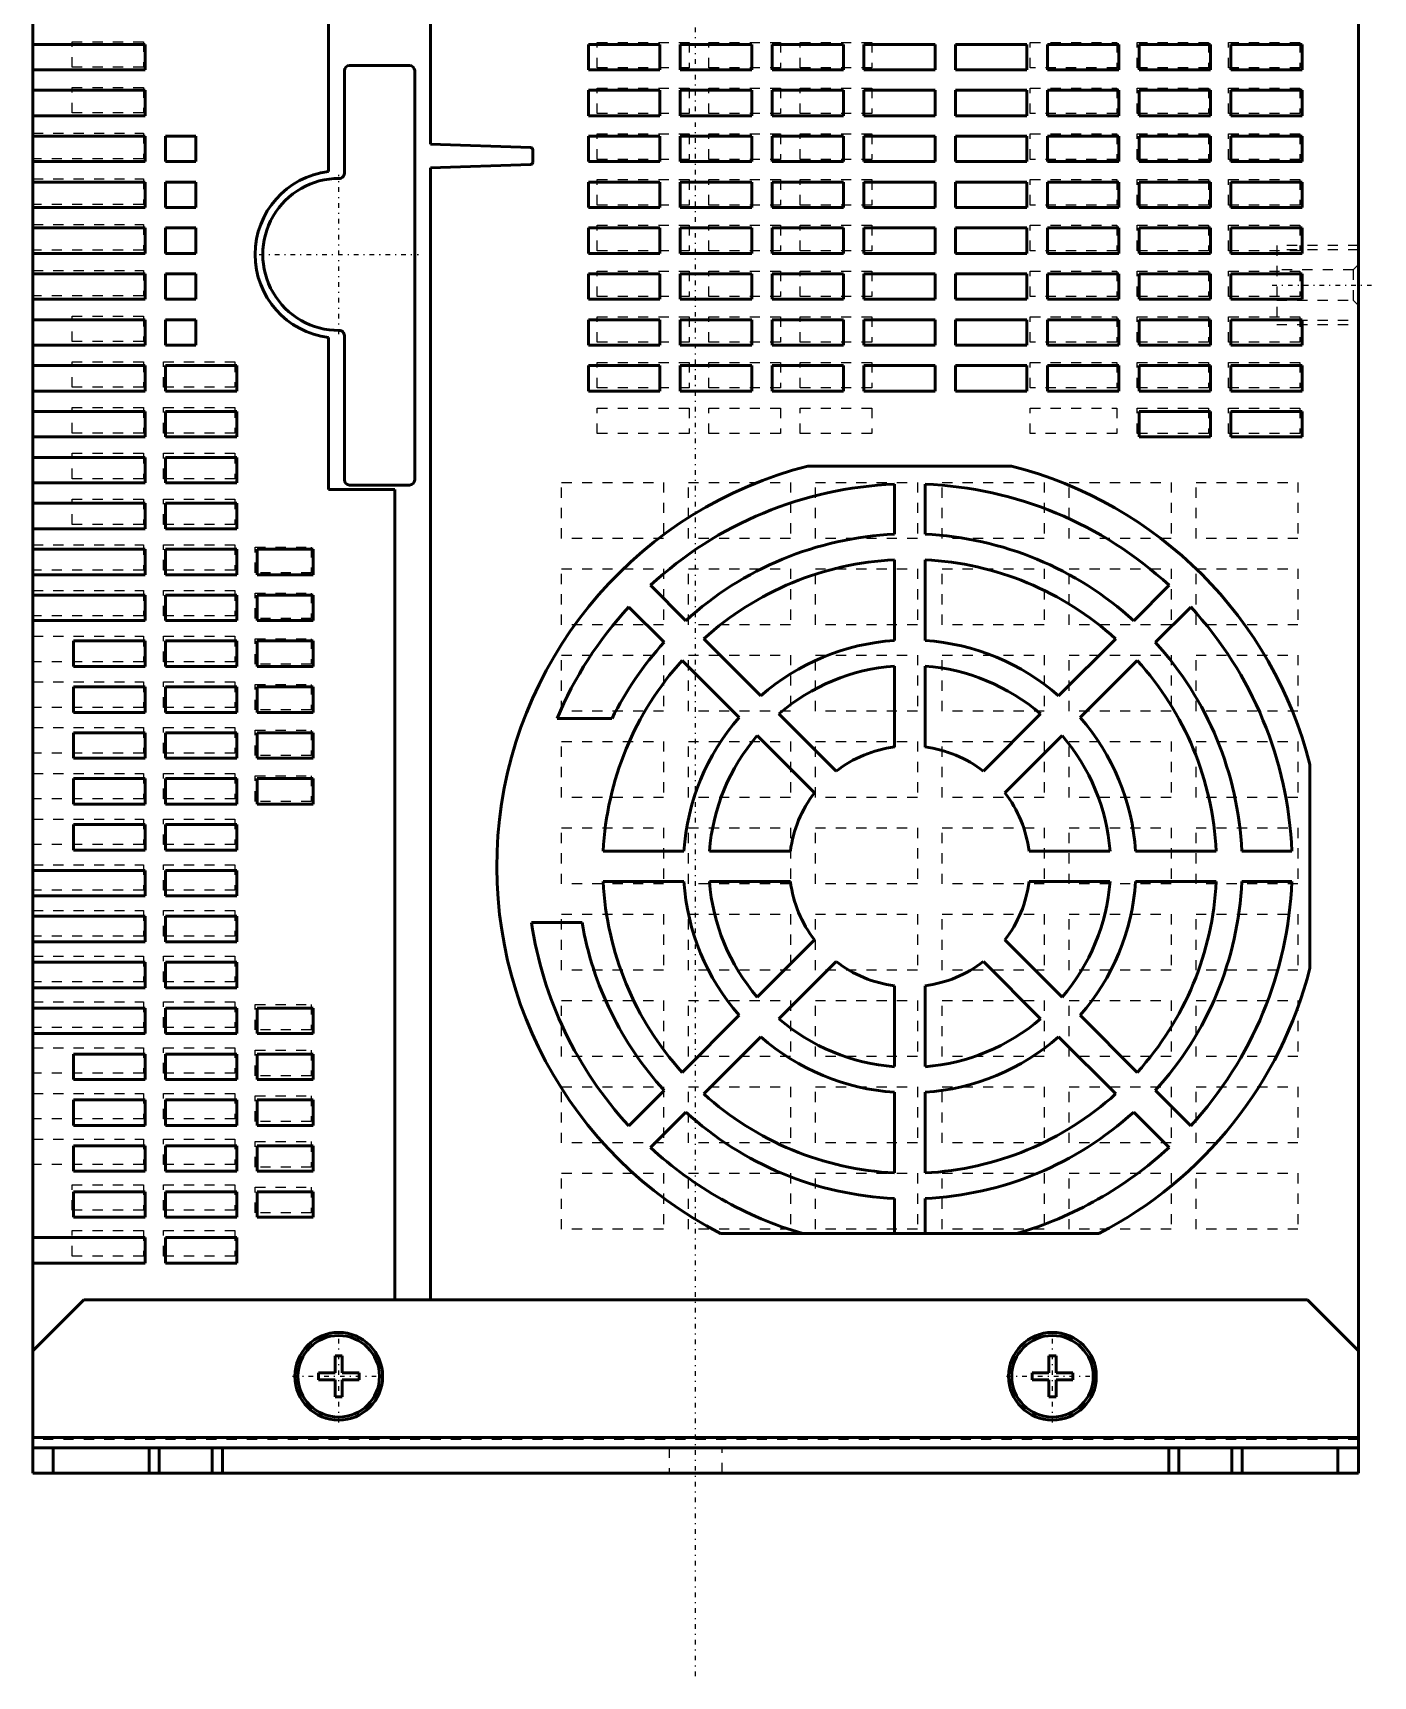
# Model space of a CAD drawing. Header units: millimetres. Extents: x 0 to 447, y -18 to 542.
# Drawn here: x 0 to 131.4, y -18 to 143.1 of the extents above; entities that cross this region are included whole.
import ezdxf

# ---------------------------------------------------------------- set-up
doc = ezdxf.new("R2010")
doc.units = ezdxf.units.MM
doc.linetypes.add('Center', pattern=[1.5, 0.45, -0.5, 0.05, -0.5])
doc.linetypes.add('Dashed', pattern=[2, 1, -1])
for name, color, linetype, lineweight in [('AM_4', 7, 'Continuous', 50), ('AM_6', 2, 'Continuous', 35), ('AM_7', 7, 'Center', 25), ('AM_9', 6, 'Dashed', 25)]:
    doc.layers.add(name, color=color, linetype=linetype, lineweight=lineweight)

# ---------------------------------------------------------------- blocks, each defined once
blk = doc.blocks.new('2_MFDLNA3SE_5_in_MFDLNA3SE_1100')
at = {"layer": 'AM_4'}
for p, q in [((0, 179.8), (0, 1.9)), ((130, 179.8), (130, 1.9)), ((29, 129.54), (29, 159.7)), ((39, 156.39), (39, 132.21)), ((0, 142), (11, 142)), ((11, 142), (11, 139.5)), ((54.5, 139.5), (54.5, 142)), ((54.5, 142), (61.5, 142)), ((61.5, 142), (61.5, 139.5)), ((63.5, 139.5), (63.5, 142)), ((63.5, 142), (70.5, 142)), ((70.5, 142), (70.5, 139.5)), ((72.5, 139.5), (72.5, 142)), ((72.5, 142), (79.5, 142)), ((79.5, 142), (79.5, 139.5)), ((81.5, 139.5), (81.5, 142)), ((81.5, 142), (88.5, 142)), ((88.5, 142), (88.5, 139.5)), ((90.5, 139.5), (90.5, 142)), ((90.5, 142), (97.5, 142)), ((97.5, 142), (97.5, 139.5)), ((99.5, 139.5), (99.5, 142)), ((99.5, 142), (106.5, 142)), ((106.5, 142), (106.5, 139.5)), ((108.5, 139.5), (108.5, 142)), ((108.5, 142), (115.5, 142)), ((115.5, 142), (115.5, 139.5)), ((117.5, 139.5), (117.5, 142)), ((117.5, 142), (124.5, 142)), ((124.5, 142), (124.5, 139.5)), ((11, 139.5), (0, 139.5)), ((30.55, 129.35), (30.55, 139.42)), ((31.05, 139.92), (36.95, 139.92)), ((37.45, 139.42), (37.45, 99.29)), ((61.5, 139.5), (54.5, 139.5)), ((70.5, 139.5), (63.5, 139.5)), ((79.5, 139.5), (72.5, 139.5)), ((88.5, 139.5), (81.5, 139.5)), ((97.5, 139.5), (90.5, 139.5)), ((106.5, 139.5), (99.5, 139.5)), ((115.5, 139.5), (108.5, 139.5)), ((124.5, 139.5), (117.5, 139.5)), ((0, 137.5), (11, 137.5)), ((11, 137.5), (11, 135)), ((54.5, 135), (54.5, 137.5)), ((54.5, 137.5), (61.5, 137.5)), ((61.5, 137.5), (61.5, 135)), ((63.5, 135), (63.5, 137.5)), ((63.5, 137.5), (70.5, 137.5)), ((70.5, 137.5), (70.5, 135)), ((72.5, 135), (72.5, 137.5)), ((72.5, 137.5), (79.5, 137.5)), ((79.5, 137.5), (79.5, 135)), ((81.5, 135), (81.5, 137.5)), ((81.5, 137.5), (88.5, 137.5)), ((88.5, 137.5), (88.5, 135)), ((90.5, 135), (90.5, 137.5)), ((90.5, 137.5), (97.5, 137.5)), ((97.5, 137.5), (97.5, 135)), ((99.5, 135), (99.5, 137.5)), ((99.5, 137.5), (106.5, 137.5)), ((106.5, 137.5), (106.5, 135)), ((108.5, 135), (108.5, 137.5)), ((108.5, 137.5), (115.5, 137.5)), ((115.5, 137.5), (115.5, 135)), ((117.5, 135), (117.5, 137.5)), ((117.5, 137.5), (124.5, 137.5)), ((124.5, 137.5), (124.5, 135)), ((11, 135), (0, 135)), ((61.5, 135), (54.5, 135)), ((70.5, 135), (63.5, 135)), ((79.5, 135), (72.5, 135)), ((88.5, 135), (81.5, 135)), ((97.5, 135), (90.5, 135)), ((106.5, 135), (99.5, 135)), ((115.5, 135), (108.5, 135)), ((124.5, 135), (117.5, 135)), ((0, 133), (11, 133)), ((11, 133), (11, 130.5)), ((13, 130.5), (13, 133)), ((13, 133), (16, 133)), ((16, 133), (16, 130.5)), ((39, 132.21), (48.84, 131.87)), ((54.5, 130.5), (54.5, 133)), ((54.5, 133), (61.5, 133)), ((61.5, 133), (61.5, 130.5)), ((63.5, 130.5), (63.5, 133)), ((63.5, 133), (70.5, 133)), ((70.5, 133), (70.5, 130.5)), ((72.5, 130.5), (72.5, 133)), ((72.5, 133), (79.5, 133)), ((79.5, 133), (79.5, 130.5)), ((81.5, 130.5), (81.5, 133)), ((81.5, 133), (88.5, 133)), ((88.5, 133), (88.5, 130.5)), ((90.5, 130.5), (90.5, 133)), ((90.5, 133), (97.5, 133)), ((97.5, 133), (97.5, 130.5)), ((99.5, 130.5), (99.5, 133)), ((99.5, 133), (106.5, 133)), ((106.5, 133), (106.5, 130.5)), ((108.5, 130.5), (108.5, 133)), ((108.5, 133), (115.5, 133)), ((115.5, 133), (115.5, 130.5)), ((117.5, 130.5), (117.5, 133)), ((117.5, 133), (124.5, 133)), ((124.5, 133), (124.5, 130.5)), ((49.03, 131.67), (49.03, 130.43)), ((11, 130.5), (0, 130.5)), ((16, 130.5), (13, 130.5)), ((48.84, 130.23), (39, 129.89)), ((39, 129.89), (39, 18.9)), ((61.5, 130.5), (54.5, 130.5)), ((70.5, 130.5), (63.5, 130.5)), ((79.5, 130.5), (72.5, 130.5)), ((88.5, 130.5), (81.5, 130.5)), ((97.5, 130.5), (90.5, 130.5)), ((106.5, 130.5), (99.5, 130.5)), ((115.5, 130.5), (108.5, 130.5)), ((124.5, 130.5), (117.5, 130.5)), ((0, 128.5), (11, 128.5)), ((11, 128.5), (11, 126)), ((13, 128.5), (16, 128.5)), ((13, 126), (13, 128.5)), ((16, 128.5), (16, 126)), ((54.5, 126), (54.5, 128.5)), ((54.5, 128.5), (61.5, 128.5)), ((61.5, 128.5), (61.5, 126)), ((63.5, 126), (63.5, 128.5)), ((63.5, 128.5), (70.5, 128.5)), ((70.5, 128.5), (70.5, 126)), ((72.5, 126), (72.5, 128.5)), ((72.5, 128.5), (79.5, 128.5)), ((79.5, 128.5), (79.5, 126)), ((81.5, 126), (81.5, 128.5)), ((81.5, 128.5), (88.5, 128.5)), ((88.5, 128.5), (88.5, 126)), ((90.5, 126), (90.5, 128.5)), ((90.5, 128.5), (97.5, 128.5)), ((97.5, 128.5), (97.5, 126)), ((99.5, 126), (99.5, 128.5)), ((99.5, 128.5), (106.5, 128.5)), ((106.5, 128.5), (106.5, 126)), ((108.5, 126), (108.5, 128.5)), ((108.5, 128.5), (115.5, 128.5)), ((115.5, 128.5), (115.5, 126)), ((117.5, 126), (117.5, 128.5)), ((117.5, 128.5), (124.5, 128.5)), ((124.5, 128.5), (124.5, 126)), ((11, 126), (0, 126)), ((16, 126), (13, 126)), ((61.5, 126), (54.5, 126)), ((70.5, 126), (63.5, 126)), ((79.5, 126), (72.5, 126)), ((88.5, 126), (81.5, 126)), ((97.5, 126), (90.5, 126)), ((106.5, 126), (99.5, 126)), ((115.5, 126), (108.5, 126)), ((124.5, 126), (117.5, 126)), ((0, 124), (11, 124)), ((11, 124), (11, 121.5)), ((13, 121.5), (13, 124)), ((13, 124), (16, 124)), ((16, 124), (16, 121.5)), ((54.5, 121.5), (54.5, 124)), ((54.5, 124), (61.5, 124)), ((61.5, 124), (61.5, 121.5)), ((63.5, 121.5), (63.5, 124)), ((63.5, 124), (70.5, 124)), ((70.5, 124), (70.5, 121.5)), ((72.5, 121.5), (72.5, 124)), ((72.5, 124), (79.5, 124)), ((79.5, 124), (79.5, 121.5)), ((81.5, 121.5), (81.5, 124)), ((81.5, 124), (88.5, 124)), ((88.5, 124), (88.5, 121.5)), ((90.5, 121.5), (90.5, 124)), ((90.5, 124), (97.5, 124)), ((97.5, 124), (97.5, 121.5)), ((99.5, 121.5), (99.5, 124)), ((99.5, 124), (106.5, 124)), ((106.5, 124), (106.5, 121.5)), ((108.5, 121.5), (108.5, 124)), ((108.5, 124), (115.5, 124)), ((115.5, 124), (115.5, 121.5)), ((117.5, 121.5), (117.5, 124)), ((117.5, 124), (124.5, 124)), ((124.5, 124), (124.5, 121.5)), ((11, 121.5), (0, 121.5)), ((16, 121.5), (13, 121.5)), ((61.5, 121.5), (54.5, 121.5)), ((70.5, 121.5), (63.5, 121.5)), ((79.5, 121.5), (72.5, 121.5)), ((88.5, 121.5), (81.5, 121.5)), ((97.5, 121.5), (90.5, 121.5)), ((106.5, 121.5), (99.5, 121.5)), ((115.5, 121.5), (108.5, 121.5)), ((124.5, 121.5), (117.5, 121.5)), ((0, 119.5), (11, 119.5)), ((11, 119.5), (11, 117)), ((13, 119.5), (16, 119.5)), ((13, 117), (13, 119.5)), ((16, 119.5), (16, 117)), ((54.5, 117), (54.5, 119.5)), ((54.5, 119.5), (61.5, 119.5)), ((61.5, 119.5), (61.5, 117)), ((63.5, 117), (63.5, 119.5)), ((63.5, 119.5), (70.5, 119.5)), ((70.5, 119.5), (70.5, 117)), ((72.5, 117), (72.5, 119.5)), ((72.5, 119.5), (79.5, 119.5)), ((79.5, 119.5), (79.5, 117)), ((81.5, 117), (81.5, 119.5)), ((81.5, 119.5), (88.5, 119.5)), ((88.5, 119.5), (88.5, 117)), ((90.5, 119.5), (97.5, 119.5)), ((90.5, 117), (90.5, 119.5)), ((97.5, 119.5), (97.5, 117)), ((99.5, 119.5), (106.5, 119.5)), ((99.5, 117), (99.5, 119.5)), ((106.5, 119.5), (106.5, 117)), ((108.5, 119.5), (115.5, 119.5)), ((108.5, 117), (108.5, 119.5)), ((115.5, 119.5), (115.5, 117)), ((117.5, 119.5), (124.5, 119.5)), ((117.5, 117), (117.5, 119.5)), ((124.5, 119.5), (124.5, 117)), ((11, 117), (0, 117)), ((16, 117), (13, 117)), ((61.5, 117), (54.5, 117)), ((70.5, 117), (63.5, 117)), ((79.5, 117), (72.5, 117)), ((88.5, 117), (81.5, 117)), ((97.5, 117), (90.5, 117)), ((106.5, 117), (99.5, 117)), ((115.5, 117), (108.5, 117)), ((124.5, 117), (117.5, 117)), ((0, 115), (11, 115)), ((11, 115), (11, 112.5)), ((13, 115), (16, 115)), ((13, 112.5), (13, 115)), ((16, 115), (16, 112.5)), ((54.5, 115), (61.5, 115)), ((54.5, 112.5), (54.5, 115)), ((61.5, 115), (61.5, 112.5)), ((63.5, 115), (70.5, 115)), ((63.5, 112.5), (63.5, 115)), ((70.5, 115), (70.5, 112.5)), ((72.5, 112.5), (72.5, 115)), ((72.5, 115), (79.5, 115)), ((79.5, 115), (79.5, 112.5)), ((81.5, 115), (88.5, 115)), ((81.5, 112.5), (81.5, 115)), ((88.5, 115), (88.5, 112.5)), ((90.5, 112.5), (90.5, 115)), ((90.5, 115), (97.5, 115)), ((97.5, 115), (97.5, 112.5)), ((99.5, 112.5), (99.5, 115)), ((99.5, 115), (106.5, 115)), ((106.5, 115), (106.5, 112.5)), ((108.5, 112.5), (108.5, 115)), ((108.5, 115), (115.5, 115)), ((115.5, 115), (115.5, 112.5)), ((117.5, 112.5), (117.5, 115)), ((117.5, 115), (124.5, 115)), ((124.5, 115), (124.5, 112.5)), ((29, 98.34), (29, 113.26)), ((30.55, 99.29), (30.55, 113.45)), ((11, 112.5), (0, 112.5)), ((16, 112.5), (13, 112.5)), ((61.5, 112.5), (54.5, 112.5)), ((70.5, 112.5), (63.5, 112.5)), ((79.5, 112.5), (72.5, 112.5)), ((88.5, 112.5), (81.5, 112.5)), ((97.5, 112.5), (90.5, 112.5)), ((106.5, 112.5), (99.5, 112.5)), ((115.5, 112.5), (108.5, 112.5)), ((124.5, 112.5), (117.5, 112.5)), ((0, 110.5), (11, 110.5)), ((11, 110.5), (11, 108)), ((13, 108), (13, 110.5)), ((13, 110.5), (20, 110.5)), ((20, 110.5), (20, 108)), ((54.5, 108), (54.5, 110.5)), ((54.5, 110.5), (61.5, 110.5)), ((61.5, 110.5), (61.5, 108)), ((63.5, 108), (63.5, 110.5)), ((63.5, 110.5), (70.5, 110.5)), ((70.5, 110.5), (70.5, 108)), ((72.5, 108), (72.5, 110.5)), ((72.5, 110.5), (79.5, 110.5)), ((79.5, 110.5), (79.5, 108)), ((81.5, 108), (81.5, 110.5)), ((81.5, 110.5), (88.5, 110.5)), ((88.5, 110.5), (88.5, 108)), ((90.5, 108), (90.5, 110.5)), ((90.5, 110.5), (97.5, 110.5)), ((97.5, 110.5), (97.5, 108)), ((99.5, 108), (99.5, 110.5)), ((99.5, 110.5), (106.5, 110.5)), ((106.5, 110.5), (106.5, 108)), ((108.5, 108), (108.5, 110.5)), ((108.5, 110.5), (115.5, 110.5)), ((115.5, 110.5), (115.5, 108)), ((117.5, 108), (117.5, 110.5)), ((117.5, 110.5), (124.5, 110.5)), ((124.5, 110.5), (124.5, 108)), ((11, 108), (0, 108)), ((20, 108), (13, 108)), ((61.5, 108), (54.5, 108)), ((70.5, 108), (63.5, 108)), ((79.5, 108), (72.5, 108)), ((88.5, 108), (81.5, 108)), ((97.5, 108), (90.5, 108)), ((106.5, 108), (99.5, 108)), ((115.5, 108), (108.5, 108)), ((124.5, 108), (117.5, 108)), ((0, 106), (11, 106)), ((11, 106), (11, 103.5)), ((13, 103.5), (13, 106)), ((13, 106), (20, 106)), ((20, 106), (20, 103.5)), ((108.5, 103.5), (108.5, 106)), ((108.5, 106), (115.5, 106)), ((115.5, 106), (115.5, 103.5)), ((117.5, 106), (124.5, 106)), ((117.5, 103.5), (117.5, 106)), ((124.5, 106), (124.5, 103.5)), ((11, 103.5), (0, 103.5)), ((20, 103.5), (13, 103.5)), ((115.5, 103.5), (108.5, 103.5)), ((124.5, 103.5), (117.5, 103.5)), ((0, 101.5), (11, 101.5)), ((11, 101.5), (11, 99)), ((13, 99), (13, 101.5)), ((13, 101.5), (20, 101.5)), ((20, 101.5), (20, 99)), ((76.02, 100.65), (95.98, 100.65)), ((11, 99), (0, 99)), ((20, 99), (13, 99)), ((35.5, 98.34), (29, 98.34)), ((36.95, 98.79), (31.05, 98.79)), ((35.5, 18.9), (35.5, 98.34)), ((84.5, 98.87), (84.5, 93.97)), ((87.5, 93.97), (87.5, 98.87)), ((0, 97), (11, 97)), ((11, 97), (11, 94.5)), ((13, 94.5), (13, 97)), ((13, 97), (20, 97)), ((20, 97), (20, 94.5)), ((11, 94.5), (0, 94.5)), ((20, 94.5), (13, 94.5)), ((0, 92.5), (11, 92.5)), ((11, 92.5), (11, 90)), ((13, 90), (13, 92.5)), ((13, 92.5), (20, 92.5)), ((20, 92.5), (20, 90)), ((22, 90), (22, 92.5)), ((22, 92.5), (27.5, 92.5)), ((27.5, 92.5), (27.5, 90)), ((84.5, 91.46), (84.5, 83.55)), ((87.5, 83.55), (87.5, 91.46)), ((11, 90), (0, 90)), ((20, 90), (13, 90)), ((27.5, 90), (22, 90)), ((64.03, 85.49), (60.57, 88.96)), ((111.43, 88.96), (107.97, 85.49)), ((0, 88), (11, 88)), ((11, 88), (11, 85.5)), ((13, 85.5), (13, 88)), ((13, 88), (20, 88)), ((20, 88), (20, 85.5)), ((22, 85.5), (22, 88)), ((22, 88), (27.5, 88)), ((27.5, 88), (27.5, 85.5)), ((11, 85.5), (0, 85.5)), ((20, 85.5), (13, 85.5)), ((27.5, 85.5), (22, 85.5)), ((58.44, 86.83), (61.91, 83.37)), ((110.09, 83.37), (113.56, 86.83)), ((4, 81), (4, 83.5)), ((4, 83.5), (11, 83.5)), ((11, 83.5), (11, 81)), ((13, 81), (13, 83.5)), ((13, 83.5), (20, 83.5)), ((20, 83.5), (20, 81)), ((22, 81), (22, 83.5)), ((22, 83.5), (27.5, 83.5)), ((27.5, 83.5), (27.5, 81)), ((71.4, 78.12), (65.8, 83.72)), ((106.2, 83.72), (100.6, 78.12)), ((11, 81), (4, 81)), ((20, 81), (13, 81)), ((27.5, 81), (22, 81)), ((63.68, 81.6), (69.28, 76)), ((84.5, 81.04), (84.5, 73.1)), ((87.5, 73.1), (87.5, 81.04)), ((102.72, 76), (108.32, 81.6)), ((4, 76.5), (4, 79)), ((4, 79), (11, 79)), ((11, 79), (11, 76.5)), ((13, 76.5), (13, 79)), ((13, 79), (20, 79)), ((20, 79), (20, 76.5)), ((22, 76.5), (22, 79)), ((22, 79), (27.5, 79)), ((27.5, 79), (27.5, 76.5)), ((11, 76.5), (4, 76.5)), ((20, 76.5), (13, 76.5)), ((27.5, 76.5), (22, 76.5)), ((56.8, 75.9), (51.42, 75.9)), ((78.78, 70.74), (73.17, 76.35)), ((98.83, 76.35), (93.22, 70.74)), ((4, 72), (4, 74.5)), ((4, 74.5), (11, 74.5)), ((11, 74.5), (11, 72)), ((13, 72), (13, 74.5)), ((13, 74.5), (20, 74.5)), ((20, 74.5), (20, 72)), ((22, 72), (22, 74.5)), ((22, 74.5), (27.5, 74.5)), ((27.5, 74.5), (27.5, 72)), ((71.05, 74.23), (76.66, 68.62)), ((95.34, 68.62), (100.95, 74.23)), ((11, 72), (4, 72)), ((20, 72), (13, 72)), ((27.5, 72), (22, 72)), ((125.25, 71.38), (125.25, 51.42)), ((4, 67.5), (4, 70)), ((4, 70), (11, 70)), ((11, 70), (11, 67.5)), ((13, 67.5), (13, 70)), ((13, 70), (20, 70)), ((20, 70), (20, 67.5)), ((22, 67.5), (22, 70)), ((22, 70), (27.5, 70)), ((27.5, 70), (27.5, 67.5)), ((11, 67.5), (4, 67.5)), ((20, 67.5), (13, 67.5)), ((27.5, 67.5), (22, 67.5)), ((4, 63), (4, 65.5)), ((4, 65.5), (11, 65.5)), ((11, 65.5), (11, 63)), ((13, 63), (13, 65.5)), ((13, 65.5), (20, 65.5)), ((20, 65.5), (20, 63)), ((11, 63), (4, 63)), ((20, 63), (13, 63)), ((63.85, 62.9), (55.94, 62.9)), ((74.3, 62.9), (66.36, 62.9)), ((105.64, 62.9), (97.7, 62.9)), ((116.06, 62.9), (108.15, 62.9)), ((123.47, 62.9), (118.57, 62.9)), ((0, 61), (11, 61)), ((11, 61), (11, 58.5)), ((13, 58.5), (13, 61)), ((13, 61), (20, 61)), ((20, 61), (20, 58.5)), ((55.94, 59.9), (63.85, 59.9)), ((66.36, 59.9), (74.3, 59.9)), ((97.7, 59.9), (105.64, 59.9)), ((108.15, 59.9), (116.06, 59.9)), ((118.57, 59.9), (123.47, 59.9)), ((11, 58.5), (0, 58.5)), ((20, 58.5), (13, 58.5)), ((0, 56.5), (11, 56.5)), ((11, 56.5), (11, 54)), ((13, 54), (13, 56.5)), ((13, 56.5), (20, 56.5)), ((20, 56.5), (20, 54)), ((48.91, 55.9), (53.87, 55.9)), ((11, 54), (0, 54)), ((20, 54), (13, 54)), ((76.66, 54.18), (71.05, 48.57)), ((100.95, 48.57), (95.34, 54.18)), ((0, 52), (11, 52)), ((11, 52), (11, 49.5)), ((13, 49.5), (13, 52)), ((13, 52), (20, 52)), ((20, 52), (20, 49.5)), ((73.17, 46.45), (78.78, 52.06)), ((93.22, 52.06), (98.83, 46.45)), ((11, 49.5), (0, 49.5)), ((20, 49.5), (13, 49.5)), ((84.5, 49.7), (84.5, 41.76)), ((87.5, 41.76), (87.5, 49.7)), ((0, 47.5), (11, 47.5)), ((11, 47.5), (11, 45)), ((13, 45), (13, 47.5)), ((13, 47.5), (20, 47.5)), ((20, 47.5), (20, 45)), ((22, 45), (22, 47.5)), ((22, 47.5), (27.5, 47.5)), ((27.5, 47.5), (27.5, 45)), ((69.28, 46.8), (63.68, 41.2)), ((108.32, 41.2), (102.72, 46.8)), ((11, 45), (0, 45)), ((20, 45), (13, 45)), ((27.5, 45), (22, 45)), ((65.8, 39.08), (71.4, 44.68)), ((100.6, 44.68), (106.2, 39.08)), ((4, 40.5), (4, 43)), ((4, 43), (11, 43)), ((11, 43), (11, 40.5)), ((13, 40.5), (13, 43)), ((13, 43), (20, 43)), ((20, 43), (20, 40.5)), ((22, 40.5), (22, 43)), ((22, 43), (27.5, 43)), ((27.5, 43), (27.5, 40.5)), ((11, 40.5), (4, 40.5)), ((20, 40.5), (13, 40.5)), ((27.5, 40.5), (22, 40.5)), ((61.91, 39.43), (58.44, 35.97)), ((84.5, 39.25), (84.5, 31.34)), ((87.5, 31.34), (87.5, 39.25)), ((113.56, 35.97), (110.09, 39.43)), ((4, 36), (4, 38.5)), ((4, 38.5), (11, 38.5)), ((11, 38.5), (11, 36)), ((13, 36), (13, 38.5)), ((13, 38.5), (20, 38.5)), ((20, 38.5), (20, 36)), ((22, 36), (22, 38.5)), ((22, 38.5), (27.5, 38.5)), ((27.5, 38.5), (27.5, 36)), ((60.57, 33.84), (64.03, 37.31)), ((107.97, 37.31), (111.43, 33.84)), ((11, 36), (4, 36)), ((20, 36), (13, 36)), ((27.5, 36), (22, 36)), ((4, 31.5), (4, 34)), ((4, 34), (11, 34)), ((11, 34), (11, 31.5)), ((13, 31.5), (13, 34)), ((13, 34), (20, 34)), ((20, 34), (20, 31.5)), ((22, 31.5), (22, 34)), ((22, 34), (27.5, 34)), ((27.5, 34), (27.5, 31.5)), ((11, 31.5), (4, 31.5)), ((20, 31.5), (13, 31.5)), ((27.5, 31.5), (22, 31.5)), ((4, 27), (4, 29.5)), ((4, 29.5), (11, 29.5)), ((11, 29.5), (11, 27)), ((13, 27), (13, 29.5)), ((13, 29.5), (20, 29.5)), ((20, 29.5), (20, 27)), ((22, 27), (22, 29.5)), ((22, 29.5), (27.5, 29.5)), ((27.5, 29.5), (27.5, 27)), ((84.5, 28.83), (84.5, 25.4)), ((87.5, 25.4), (87.5, 28.83)), ((11, 27), (4, 27)), ((20, 27), (13, 27)), ((27.5, 27), (22, 27)), ((0, 25), (11, 25)), ((11, 25), (11, 22.5)), ((13, 22.5), (13, 25)), ((13, 25), (20, 25)), ((20, 25), (20, 22.5)), ((104.55, 25.4), (67.45, 25.4)), ((11, 22.5), (0, 22.5)), ((20, 22.5), (13, 22.5)), ((5, 18.9), (0, 13.9)), ((125, 18.9), (5, 18.9)), ((130, 13.9), (125, 18.9)), ((29.65, 11.75), (29.65, 13.4)), ((29.65, 13.4), (30.35, 13.4)), ((30.35, 13.4), (30.35, 11.75)), ((99.65, 11.75), (99.65, 13.4)), ((99.65, 13.4), (100.35, 13.4)), ((100.35, 13.4), (100.35, 11.75)), ((28, 11.05), (28, 11.75)), ((28, 11.75), (29.65, 11.75)), ((30.35, 11.75), (32, 11.75)), ((32, 11.75), (32, 11.05)), ((98, 11.05), (98, 11.75)), ((98, 11.75), (99.65, 11.75)), ((100.35, 11.75), (102, 11.75)), ((102, 11.75), (102, 11.05)), ((29.65, 11.05), (28, 11.05)), ((29.65, 9.4), (29.65, 11.05)), ((32, 11.05), (30.35, 11.05)), ((30.35, 11.05), (30.35, 9.4)), ((99.65, 11.05), (98, 11.05)), ((99.65, 9.4), (99.65, 11.05)), ((102, 11.05), (100.35, 11.05)), ((100.35, 11.05), (100.35, 9.4)), ((30.35, 9.4), (29.65, 9.4)), ((100.35, 9.4), (99.65, 9.4)), ((130, 5.4), (0, 5.4)), ((0, 4.4), (130, 4.4)), ((2, 4.4), (2, 1.9)), ((11.4, 4.4), (11.4, 1.9)), ((12.4, 4.4), (12.4, 1.9)), ((17.6, 4.4), (17.6, 1.9)), ((18.6, 4.4), (18.6, 1.9)), ((111.4, 4.4), (111.4, 1.9)), ((112.4, 4.4), (112.4, 1.9)), ((117.6, 4.4), (117.6, 1.9)), ((118.6, 4.4), (118.6, 1.9)), ((128, 4.4), (128, 1.9)), ((130, 1.9), (0, 1.9))]:
    blk.add_line(p, q, dxfattribs=at)
for centre, radius in [((30, 11.4), 4.3), ((30, 11.4), 4), ((100, 11.4), 4.3), ((100, 11.4), 4)]:
    blk.add_circle(centre, radius, dxfattribs=at)
for centre, radius, start, end in [((31.05, 139.42), 0.5, 90, 180), ((36.95, 139.42), 0.5, 0, 90), ((48.83, 131.67), 0.2, 0, 88), ((30, 121.4), 8.2, 97.0047, 262.9953), ((30.05, 129.35), 0.5, 269.6396, 0), ((48.83, 130.43), 0.2, 272, 0), ((30, 121.4), 7.45, 89.6396, 270.3604), ((30.05, 113.45), 0.5, 0, 90.3604), ((86, 61.4), 40.5, 104.2721, 242.734), ((86, 61.4), 40.5, 14.2721, 75.7279), ((31.05, 99.29), 0.5, 180, 270), ((36.95, 99.29), 0.5, 270, 0), ((86, 61.4), 37.5, 92.2924, 132.7076), ((86, 61.4), 37.5, 47.2924, 87.7076), ((86, 61.4), 32.6, 92.6372, 132.3628), ((86, 61.4), 32.6, 47.6372, 87.3628), ((86, 61.4), 30.1, 92.8565, 132.1435), ((86, 61.4), 30.1, 47.8565, 87.1435), ((86, 61.4), 37.5, 137.2924, 157.2528), ((86, 61.4), 37.5, 2.2924, 42.7076), ((86, 61.4), 32.6, 137.6372, 153.5904), ((86, 61.4), 22.2, 93.8743, 131.1257), ((86, 61.4), 22.2, 48.8743, 86.1257), ((86, 61.4), 32.6, 2.6372, 42.3628), ((86, 61.4), 30.1, 137.8565, 177.1435), ((86, 61.4), 19.7, 94.3668, 130.6332), ((86, 61.4), 19.7, 49.3668, 85.6332), ((86, 61.4), 30.1, 2.8565, 42.1435), ((86, 61.4), 22.2, 138.8743, 176.1257), ((86, 61.4), 22.2, 3.8743, 41.1257), ((86, 61.4), 19.7, 139.3668, 175.6332), ((86, 61.4), 19.7, 4.3668, 40.6332), ((86, 61.4), 11.8, 97.3031, 127.6969), ((86, 61.4), 11.8, 52.3031, 82.6969), ((86, 61.4), 11.8, 142.3031, 172.6969), ((86, 61.4), 11.8, 7.3031, 37.6969), ((86, 61.4), 30.1, 182.8565, 222.1435), ((86, 61.4), 22.2, 183.8743, 221.1257), ((86, 61.4), 19.7, 184.3668, 220.6332), ((86, 61.4), 11.8, 187.3031, 217.6969), ((86, 61.4), 11.8, 322.3031, 352.6969), ((86, 61.4), 19.7, 319.3668, 355.6332), ((86, 61.4), 22.2, 318.8743, 356.1257), ((86, 61.4), 30.1, 317.8565, 357.1435), ((86, 61.4), 32.6, 317.6372, 357.3628), ((86, 61.4), 37.5, 317.2924, 357.7076), ((86, 61.4), 37.5, 188.4338, 222.7076), ((86, 61.4), 32.6, 189.7129, 222.3628), ((86, 61.4), 11.8, 232.3031, 262.6969), ((86, 61.4), 11.8, 277.3031, 307.6969), ((86, 61.4), 40.5, 297.266, 345.7279), ((86, 61.4), 19.7, 229.3668, 265.6332), ((86, 61.4), 19.7, 274.3668, 310.6332), ((86, 61.4), 22.2, 228.8743, 266.1257), ((86, 61.4), 22.2, 273.8743, 311.1257), ((86, 61.4), 30.1, 227.8565, 267.1435), ((86, 61.4), 30.1, 272.8565, 312.1435), ((86, 61.4), 32.6, 227.6372, 267.3628), ((86, 61.4), 32.6, 272.6372, 312.3628), ((86, 61.4), 37.5, 227.2924, 253.7398), ((86, 61.4), 37.5, 286.2602, 312.7076)]:
    blk.add_arc(centre, radius, start, end, dxfattribs=at)
at = {"layer": 'AM_7'}
for p, q in [((65, -18), (65, 265.06)), ((30, 113.58), (30, 129.22)), ((22.18, 121.4), (37.82, 121.4)), ((121.55, 118.4), (131.45, 118.4)), ((30, 6.88), (30, 15.91)), ((100, 6.88), (100, 15.91)), ((25.48, 11.4), (34.52, 11.4)), ((95.48, 11.4), (104.52, 11.4))]:
    blk.add_line(p, q, dxfattribs=at)
at = {"layer": 'AM_9'}
for p, q in [((3.85, 139.75), (3.85, 142.25)), ((3.85, 142.25), (10.85, 142.25)), ((10.85, 142.25), (10.85, 139.75)), ((55.36, 139.69), (55.36, 142.19)), ((55.36, 142.19), (64.36, 142.19)), ((64.36, 142.19), (64.36, 139.69)), ((66.31, 139.69), (66.31, 142.19)), ((66.31, 142.19), (73.31, 142.19)), ((73.31, 142.19), (73.31, 139.69)), ((75.27, 139.69), (75.27, 142.19)), ((75.27, 142.19), (82.27, 142.19)), ((82.27, 142.19), (82.27, 139.69)), ((97.82, 139.69), (97.82, 142.19)), ((97.82, 142.19), (106.32, 142.19)), ((106.32, 142.19), (106.32, 139.69)), ((108.31, 139.69), (108.31, 142.19)), ((108.31, 142.19), (115.31, 142.19)), ((115.31, 142.19), (115.31, 139.69)), ((117.27, 139.69), (117.27, 142.19)), ((117.27, 142.19), (124.27, 142.19)), ((124.27, 142.19), (124.27, 139.69)), ((10.85, 139.75), (3.85, 139.75)), ((64.36, 139.69), (55.36, 139.69)), ((73.31, 139.69), (66.31, 139.69)), ((82.27, 139.69), (75.27, 139.69)), ((106.32, 139.69), (97.82, 139.69)), ((115.31, 139.69), (108.31, 139.69)), ((124.27, 139.69), (117.27, 139.69)), ((3.85, 135.27), (3.85, 137.77)), ((3.85, 137.77), (10.85, 137.77)), ((10.85, 137.77), (10.85, 135.27)), ((55.36, 135.21), (55.36, 137.71)), ((55.36, 137.71), (64.36, 137.71)), ((64.36, 137.71), (64.36, 135.21)), ((66.31, 137.71), (73.31, 137.71)), ((66.31, 135.21), (66.31, 137.71)), ((73.31, 137.71), (73.31, 135.21)), ((75.27, 135.21), (75.27, 137.71)), ((75.27, 137.71), (82.27, 137.71)), ((82.27, 137.71), (82.27, 135.21)), ((97.82, 137.71), (106.32, 137.71)), ((97.82, 135.21), (97.82, 137.71)), ((106.32, 137.71), (106.32, 135.21)), ((108.31, 137.71), (115.31, 137.71)), ((108.31, 135.21), (108.31, 137.71)), ((115.31, 137.71), (115.31, 135.21)), ((117.27, 135.21), (117.27, 137.71)), ((117.27, 137.71), (124.27, 137.71)), ((124.27, 137.71), (124.27, 135.21)), ((10.85, 135.27), (3.85, 135.27)), ((64.36, 135.21), (55.36, 135.21)), ((73.31, 135.21), (66.31, 135.21)), ((82.27, 135.21), (75.27, 135.21)), ((106.32, 135.21), (97.82, 135.21)), ((115.31, 135.21), (108.31, 135.21)), ((124.27, 135.21), (117.27, 135.21)), ((0, 133.28), (10.85, 133.28)), ((10.85, 133.28), (10.85, 130.78)), ((55.36, 130.72), (55.36, 133.22)), ((55.36, 133.22), (64.36, 133.22)), ((64.36, 133.22), (64.36, 130.72)), ((66.31, 130.72), (66.31, 133.22)), ((66.31, 133.22), (73.31, 133.22)), ((73.31, 133.22), (73.31, 130.72)), ((75.27, 130.72), (75.27, 133.22)), ((75.27, 133.22), (82.27, 133.22)), ((82.27, 133.22), (82.27, 130.72)), ((97.82, 130.72), (97.82, 133.22)), ((97.82, 133.22), (106.32, 133.22)), ((106.32, 133.22), (106.32, 130.72)), ((108.31, 130.72), (108.31, 133.22)), ((108.31, 133.22), (115.31, 133.22)), ((115.31, 133.22), (115.31, 130.72)), ((117.27, 133.22), (124.27, 133.22)), ((117.27, 130.72), (117.27, 133.22)), ((124.27, 133.22), (124.27, 130.72)), ((10.85, 130.78), (0, 130.78)), ((64.36, 130.72), (55.36, 130.72)), ((73.31, 130.72), (66.31, 130.72)), ((82.27, 130.72), (75.27, 130.72)), ((106.32, 130.72), (97.82, 130.72)), ((115.31, 130.72), (108.31, 130.72)), ((124.27, 130.72), (117.27, 130.72)), ((0, 128.8), (10.85, 128.8)), ((10.85, 128.8), (10.85, 126.3)), ((55.36, 126.24), (55.36, 128.74)), ((55.36, 128.74), (64.36, 128.74)), ((64.36, 128.74), (64.36, 126.24)), ((66.31, 128.74), (73.31, 128.74)), ((66.31, 126.24), (66.31, 128.74)), ((73.31, 128.74), (73.31, 126.24)), ((75.27, 126.24), (75.27, 128.74)), ((75.27, 128.74), (82.27, 128.74)), ((82.27, 128.74), (82.27, 126.24)), ((97.82, 126.24), (97.82, 128.74)), ((97.82, 128.74), (106.32, 128.74)), ((106.32, 128.74), (106.32, 126.24)), ((108.31, 126.24), (108.31, 128.74)), ((108.31, 128.74), (115.31, 128.74)), ((115.31, 128.74), (115.31, 126.24)), ((117.27, 128.74), (124.27, 128.74)), ((117.27, 126.24), (117.27, 128.74)), ((124.27, 128.74), (124.27, 126.24)), ((10.85, 126.3), (0, 126.3)), ((64.36, 126.24), (55.36, 126.24)), ((73.31, 126.24), (66.31, 126.24)), ((82.27, 126.24), (75.27, 126.24)), ((106.32, 126.24), (97.82, 126.24)), ((115.31, 126.24), (108.31, 126.24)), ((124.27, 126.24), (117.27, 126.24)), ((0, 124.32), (10.85, 124.32)), ((10.85, 124.32), (10.85, 121.82)), ((55.36, 124.26), (64.36, 124.26)), ((55.36, 121.76), (55.36, 124.26)), ((64.36, 124.26), (64.36, 121.76)), ((66.31, 121.76), (66.31, 124.26)), ((66.31, 124.26), (73.31, 124.26)), ((73.31, 124.26), (73.31, 121.76)), ((75.27, 121.76), (75.27, 124.26)), ((75.27, 124.26), (82.27, 124.26)), ((82.27, 124.26), (82.27, 121.76)), ((97.82, 121.76), (97.82, 124.26)), ((97.82, 124.26), (106.32, 124.26)), ((106.32, 124.26), (106.32, 121.76)), ((108.31, 121.76), (108.31, 124.26)), ((108.31, 124.26), (115.31, 124.26)), ((115.31, 124.26), (115.31, 121.76)), ((117.27, 124.26), (124.27, 124.26)), ((117.27, 121.76), (117.27, 124.26)), ((124.27, 124.26), (124.27, 121.76)), ((10.85, 121.82), (0, 121.82)), ((64.36, 121.76), (55.36, 121.76)), ((73.31, 121.76), (66.31, 121.76)), ((82.27, 121.76), (75.27, 121.76)), ((106.32, 121.76), (97.82, 121.76)), ((115.31, 121.76), (108.31, 121.76)), ((124.27, 121.76), (117.27, 121.76)), ((130, 122.27), (122, 122.27)), ((122, 122.27), (122, 114.53)), ((130, 121.85), (122, 121.85)), ((0, 119.84), (10.85, 119.84)), ((10.85, 119.84), (10.85, 117.34)), ((55.36, 119.77), (64.36, 119.77)), ((55.36, 117.27), (55.36, 119.77)), ((64.36, 119.77), (64.36, 117.27)), ((66.31, 119.77), (73.31, 119.77)), ((66.31, 117.27), (66.31, 119.77)), ((73.31, 119.77), (73.31, 117.27)), ((75.27, 117.27), (75.27, 119.77)), ((75.27, 119.77), (82.27, 119.77)), ((82.27, 119.77), (82.27, 117.27)), ((97.82, 117.27), (97.82, 119.77)), ((97.82, 119.77), (106.32, 119.77)), ((106.32, 119.77), (106.32, 117.27)), ((108.31, 119.77), (115.31, 119.77)), ((108.31, 117.27), (108.31, 119.77)), ((115.31, 119.77), (115.31, 117.27)), ((117.27, 119.77), (124.27, 119.77)), ((117.27, 117.27), (117.27, 119.77)), ((129.5, 119.9), (122, 119.9)), ((124.27, 119.77), (124.27, 117.27)), ((130, 120.4), (129.5, 119.9)), ((129.5, 119.9), (129.5, 116.9)), ((10.85, 117.34), (0, 117.34)), ((64.36, 117.27), (55.36, 117.27)), ((73.31, 117.27), (66.31, 117.27)), ((82.27, 117.27), (75.27, 117.27)), ((106.32, 117.27), (97.82, 117.27)), ((115.31, 117.27), (108.31, 117.27)), ((124.27, 117.27), (117.27, 117.27)), ((122, 116.9), (129.5, 116.9)), ((129.5, 116.9), (130, 116.4)), ((3.85, 112.85), (3.85, 115.35)), ((3.85, 115.35), (10.85, 115.35)), ((10.85, 115.35), (10.85, 112.85)), ((55.36, 112.79), (55.36, 115.29)), ((55.36, 115.29), (64.36, 115.29)), ((64.36, 115.29), (64.36, 112.79)), ((66.31, 112.79), (66.31, 115.29)), ((66.31, 115.29), (73.31, 115.29)), ((73.31, 115.29), (73.31, 112.79)), ((75.27, 115.29), (82.27, 115.29)), ((75.27, 112.79), (75.27, 115.29)), ((82.27, 115.29), (82.27, 112.79)), ((97.82, 112.79), (97.82, 115.29)), ((97.82, 115.29), (106.32, 115.29)), ((106.32, 115.29), (106.32, 112.79)), ((108.31, 112.79), (108.31, 115.29)), ((108.31, 115.29), (115.31, 115.29)), ((115.31, 115.29), (115.31, 112.79)), ((117.27, 112.79), (117.27, 115.29)), ((117.27, 115.29), (124.27, 115.29)), ((122, 114.95), (130, 114.95)), ((122, 114.53), (130, 114.53)), ((124.27, 115.29), (124.27, 112.79)), ((10.85, 112.85), (3.85, 112.85)), ((64.36, 112.79), (55.36, 112.79)), ((73.31, 112.79), (66.31, 112.79)), ((82.27, 112.79), (75.27, 112.79)), ((106.32, 112.79), (97.82, 112.79)), ((115.31, 112.79), (108.31, 112.79)), ((124.27, 112.79), (117.27, 112.79)), ((3.85, 108.37), (3.85, 110.87)), ((3.85, 110.87), (10.85, 110.87)), ((10.85, 110.87), (10.85, 108.37)), ((12.82, 108.37), (12.82, 110.87)), ((12.82, 110.87), (19.82, 110.87)), ((19.82, 110.87), (19.82, 108.37)), ((55.36, 108.31), (55.36, 110.81)), ((55.36, 110.81), (64.36, 110.81)), ((64.36, 110.81), (64.36, 108.31)), ((66.31, 108.31), (66.31, 110.81)), ((66.31, 110.81), (73.31, 110.81)), ((73.31, 110.81), (73.31, 108.31)), ((75.27, 108.31), (75.27, 110.81)), ((75.27, 110.81), (82.27, 110.81)), ((82.27, 110.81), (82.27, 108.31)), ((97.82, 110.81), (106.32, 110.81)), ((97.82, 108.31), (97.82, 110.81)), ((106.32, 110.81), (106.32, 108.31)), ((108.31, 108.31), (108.31, 110.81)), ((108.31, 110.81), (115.31, 110.81)), ((115.31, 110.81), (115.31, 108.31)), ((117.27, 110.81), (124.27, 110.81)), ((117.27, 108.31), (117.27, 110.81)), ((124.27, 110.81), (124.27, 108.31)), ((10.85, 108.37), (3.85, 108.37)), ((19.82, 108.37), (12.82, 108.37)), ((64.36, 108.31), (55.36, 108.31)), ((73.31, 108.31), (66.31, 108.31)), ((82.27, 108.31), (75.27, 108.31)), ((106.32, 108.31), (97.82, 108.31)), ((115.31, 108.31), (108.31, 108.31)), ((124.27, 108.31), (117.27, 108.31)), ((3.85, 103.89), (3.85, 106.39)), ((3.85, 106.39), (10.85, 106.39)), ((10.85, 106.39), (10.85, 103.89)), ((12.82, 103.89), (12.82, 106.39)), ((12.82, 106.39), (19.82, 106.39)), ((19.82, 106.39), (19.82, 103.89)), ((55.36, 106.33), (64.36, 106.33)), ((55.36, 103.83), (55.36, 106.33)), ((64.36, 106.33), (64.36, 103.83)), ((66.31, 106.33), (73.31, 106.33)), ((66.31, 103.83), (66.31, 106.33)), ((73.31, 106.33), (73.31, 103.83)), ((75.27, 103.83), (75.27, 106.33)), ((75.27, 106.33), (82.27, 106.33)), ((82.27, 106.33), (82.27, 103.83)), ((97.82, 106.33), (106.32, 106.33)), ((97.82, 103.83), (97.82, 106.33)), ((106.32, 106.33), (106.32, 103.83)), ((108.31, 103.83), (108.31, 106.33)), ((108.31, 106.33), (115.31, 106.33)), ((115.31, 106.33), (115.31, 103.83)), ((117.27, 103.83), (117.27, 106.33)), ((117.27, 106.33), (124.27, 106.33)), ((124.27, 106.33), (124.27, 103.83)), ((10.85, 103.89), (3.85, 103.89)), ((19.82, 103.89), (12.82, 103.89)), ((64.36, 103.83), (55.36, 103.83)), ((73.31, 103.83), (66.31, 103.83)), ((82.27, 103.83), (75.27, 103.83)), ((106.32, 103.83), (97.82, 103.83)), ((115.31, 103.83), (108.31, 103.83)), ((124.27, 103.83), (117.27, 103.83)), ((3.85, 99.4), (3.85, 101.9)), ((3.85, 101.9), (10.85, 101.9)), ((10.85, 101.9), (10.85, 99.4)), ((12.82, 99.4), (12.82, 101.9)), ((12.82, 101.9), (19.82, 101.9)), ((19.82, 101.9), (19.82, 99.4)), ((10.85, 99.4), (3.85, 99.4)), ((19.82, 99.4), (12.82, 99.4)), ((51.86, 99.05), (61.86, 99.05)), ((51.86, 93.55), (51.86, 99.05)), ((61.86, 99.05), (61.86, 93.55)), ((64.3, 93.55), (64.3, 99.05)), ((64.3, 99.05), (74.3, 99.05)), ((74.3, 99.05), (74.3, 93.55)), ((76.75, 93.55), (76.75, 99.05)), ((76.75, 99.05), (86.75, 99.05)), ((86.75, 99.05), (86.75, 93.55)), ((89.19, 93.55), (89.19, 99.05)), ((89.19, 99.05), (99.19, 99.05)), ((99.19, 99.05), (99.19, 93.55)), ((101.63, 99.05), (111.63, 99.05)), ((101.63, 93.55), (101.63, 99.05)), ((111.63, 99.05), (111.63, 93.55)), ((114.08, 93.55), (114.08, 99.05)), ((114.08, 99.05), (124.08, 99.05)), ((124.08, 99.05), (124.08, 93.55)), ((3.85, 97.42), (10.85, 97.42)), ((3.85, 94.92), (3.85, 97.42)), ((10.85, 97.42), (10.85, 94.92)), ((12.82, 94.92), (12.82, 97.42)), ((12.82, 97.42), (19.82, 97.42)), ((19.82, 97.42), (19.82, 94.92)), ((10.85, 94.92), (3.85, 94.92)), ((19.82, 94.92), (12.82, 94.92)), ((61.86, 93.55), (51.86, 93.55)), ((74.3, 93.55), (64.3, 93.55)), ((86.75, 93.55), (76.75, 93.55)), ((99.19, 93.55), (89.19, 93.55)), ((111.63, 93.55), (101.63, 93.55)), ((124.08, 93.55), (114.08, 93.55)), ((0, 92.94), (10.85, 92.94)), ((10.85, 92.94), (10.85, 90.44)), ((12.82, 90.44), (12.82, 92.94)), ((12.82, 92.94), (19.82, 92.94)), ((19.82, 92.94), (19.82, 90.44)), ((21.81, 90.19), (21.81, 92.69)), ((21.81, 92.69), (27.31, 92.69)), ((27.31, 92.69), (27.31, 90.19)), ((10.85, 90.44), (0, 90.44)), ((19.82, 90.44), (12.82, 90.44)), ((51.86, 90.58), (61.86, 90.58)), ((51.86, 85.08), (51.86, 90.58)), ((61.86, 90.58), (61.86, 85.08)), ((64.3, 85.08), (64.3, 90.58)), ((64.3, 90.58), (74.3, 90.58)), ((74.3, 90.58), (74.3, 85.08)), ((76.75, 85.08), (76.75, 90.58)), ((76.75, 90.58), (86.75, 90.58)), ((86.75, 90.58), (86.75, 85.08)), ((89.19, 85.08), (89.19, 90.58)), ((89.19, 90.58), (99.19, 90.58)), ((99.19, 90.58), (99.19, 85.08)), ((101.63, 85.08), (101.63, 90.58)), ((101.63, 90.58), (111.63, 90.58)), ((111.63, 90.58), (111.63, 85.08)), ((114.08, 85.08), (114.08, 90.58)), ((114.08, 90.58), (124.08, 90.58)), ((124.08, 90.58), (124.08, 85.08)), ((27.31, 90.19), (21.81, 90.19)), ((0, 88.45), (10.85, 88.45)), ((10.85, 88.45), (10.85, 85.95)), ((12.82, 85.95), (12.82, 88.45)), ((12.82, 88.45), (19.82, 88.45)), ((19.82, 88.45), (19.82, 85.95)), ((21.81, 88.2), (27.31, 88.2)), ((21.81, 85.7), (21.81, 88.2)), ((27.31, 88.2), (27.31, 85.7)), ((10.85, 85.95), (0, 85.95)), ((19.82, 85.95), (12.82, 85.95)), ((27.31, 85.7), (21.81, 85.7)), ((0, 83.97), (10.85, 83.97)), ((10.85, 83.97), (10.85, 81.47)), ((12.82, 81.47), (12.82, 83.97)), ((12.82, 83.97), (19.82, 83.97)), ((19.82, 83.97), (19.82, 81.47)), ((61.86, 85.08), (51.86, 85.08)), ((74.3, 85.08), (64.3, 85.08)), ((86.75, 85.08), (76.75, 85.08)), ((99.19, 85.08), (89.19, 85.08)), ((111.63, 85.08), (101.63, 85.08)), ((124.08, 85.08), (114.08, 85.08)), ((21.81, 81.22), (21.81, 83.72)), ((21.81, 83.72), (27.31, 83.72)), ((27.31, 83.72), (27.31, 81.22)), ((10.85, 81.47), (0, 81.47)), ((19.82, 81.47), (12.82, 81.47)), ((27.31, 81.22), (21.81, 81.22)), ((51.86, 76.62), (51.86, 82.12)), ((51.86, 82.12), (61.86, 82.12)), ((61.86, 82.12), (61.86, 76.62)), ((64.3, 76.62), (64.3, 82.12)), ((64.3, 82.12), (74.3, 82.12)), ((74.3, 82.12), (74.3, 76.62)), ((76.75, 76.62), (76.75, 82.12)), ((76.75, 82.12), (86.75, 82.12)), ((86.75, 82.12), (86.75, 76.62)), ((89.19, 76.62), (89.19, 82.12)), ((89.19, 82.12), (99.19, 82.12)), ((99.19, 82.12), (99.19, 76.62)), ((101.63, 82.12), (111.63, 82.12)), ((101.63, 76.62), (101.63, 82.12)), ((111.63, 82.12), (111.63, 76.62)), ((114.08, 82.12), (124.08, 82.12)), ((114.08, 76.62), (114.08, 82.12)), ((124.08, 82.12), (124.08, 76.62)), ((0, 79.49), (10.85, 79.49)), ((10.85, 79.49), (10.85, 76.99)), ((12.82, 76.99), (12.82, 79.49)), ((12.82, 79.49), (19.82, 79.49)), ((19.82, 79.49), (19.82, 76.99)), ((21.81, 79.24), (27.31, 79.24)), ((21.81, 76.74), (21.81, 79.24)), ((27.31, 79.24), (27.31, 76.74)), ((10.85, 76.99), (0, 76.99)), ((19.82, 76.99), (12.82, 76.99)), ((27.31, 76.74), (21.81, 76.74)), ((61.86, 76.62), (51.86, 76.62)), ((74.3, 76.62), (64.3, 76.62)), ((86.75, 76.62), (76.75, 76.62)), ((99.19, 76.62), (89.19, 76.62)), ((111.63, 76.62), (101.63, 76.62)), ((124.08, 76.62), (114.08, 76.62)), ((0, 75.01), (10.85, 75.01)), ((10.85, 75.01), (10.85, 72.51)), ((12.82, 72.51), (12.82, 75.01)), ((12.82, 75.01), (19.82, 75.01)), ((19.82, 75.01), (19.82, 72.51)), ((21.81, 72.26), (21.81, 74.76)), ((21.81, 74.76), (27.31, 74.76)), ((27.31, 74.76), (27.31, 72.26)), ((51.86, 73.65), (61.86, 73.65)), ((51.86, 68.15), (51.86, 73.65)), ((61.86, 73.65), (61.86, 68.15)), ((64.3, 68.15), (64.3, 73.65)), ((64.3, 73.65), (74.3, 73.65)), ((74.3, 73.65), (74.3, 68.15)), ((76.75, 73.65), (86.75, 73.65)), ((76.75, 68.15), (76.75, 73.65)), ((86.75, 73.65), (86.75, 68.15)), ((89.19, 68.15), (89.19, 73.65)), ((89.19, 73.65), (99.19, 73.65)), ((99.19, 73.65), (99.19, 68.15)), ((101.63, 68.15), (101.63, 73.65)), ((101.63, 73.65), (111.63, 73.65)), ((111.63, 73.65), (111.63, 68.15)), ((114.08, 68.15), (114.08, 73.65)), ((114.08, 73.65), (124.08, 73.65)), ((124.08, 73.65), (124.08, 68.15)), ((10.85, 72.51), (0, 72.51)), ((19.82, 72.51), (12.82, 72.51)), ((27.31, 72.26), (21.81, 72.26)), ((0, 70.52), (10.85, 70.52)), ((10.85, 70.52), (10.85, 68.02)), ((12.82, 68.02), (12.82, 70.52)), ((12.82, 70.52), (19.82, 70.52)), ((19.82, 70.52), (19.82, 68.02)), ((21.81, 70.27), (27.31, 70.27)), ((21.81, 67.77), (21.81, 70.27)), ((27.31, 70.27), (27.31, 67.77)), ((10.85, 68.02), (0, 68.02)), ((19.82, 68.02), (12.82, 68.02)), ((27.31, 67.77), (21.81, 67.77)), ((61.86, 68.15), (51.86, 68.15)), ((74.3, 68.15), (64.3, 68.15)), ((86.75, 68.15), (76.75, 68.15)), ((99.19, 68.15), (89.19, 68.15)), ((111.63, 68.15), (101.63, 68.15)), ((124.08, 68.15), (114.08, 68.15)), ((0, 66.04), (10.85, 66.04)), ((10.85, 66.04), (10.85, 63.54)), ((12.82, 63.54), (12.82, 66.04)), ((12.82, 66.04), (19.82, 66.04)), ((19.82, 66.04), (19.82, 63.54)), ((51.86, 59.68), (51.86, 65.18)), ((51.86, 65.18), (61.86, 65.18)), ((61.86, 65.18), (61.86, 59.68)), ((64.3, 59.68), (64.3, 65.18)), ((64.3, 65.18), (74.3, 65.18)), ((74.3, 65.18), (74.3, 59.68)), ((76.75, 59.68), (76.75, 65.18)), ((76.75, 65.18), (86.75, 65.18)), ((86.75, 65.18), (86.75, 59.68)), ((89.19, 65.18), (99.19, 65.18)), ((89.19, 59.68), (89.19, 65.18)), ((99.19, 65.18), (99.19, 59.68)), ((101.63, 65.18), (111.63, 65.18)), ((101.63, 59.68), (101.63, 65.18)), ((111.63, 65.18), (111.63, 59.68)), ((114.08, 59.68), (114.08, 65.18)), ((114.08, 65.18), (124.08, 65.18)), ((124.08, 65.18), (124.08, 59.68)), ((10.85, 63.54), (0, 63.54)), ((19.82, 63.54), (12.82, 63.54)), ((0, 61.56), (10.85, 61.56)), ((10.85, 61.56), (10.85, 59.06)), ((12.82, 59.06), (12.82, 61.56)), ((12.82, 61.56), (19.82, 61.56)), ((19.82, 61.56), (19.82, 59.06)), ((61.86, 59.68), (51.86, 59.68)), ((74.3, 59.68), (64.3, 59.68)), ((86.75, 59.68), (76.75, 59.68)), ((99.19, 59.68), (89.19, 59.68)), ((111.63, 59.68), (101.63, 59.68)), ((124.08, 59.68), (114.08, 59.68)), ((10.85, 59.06), (0, 59.06)), ((19.82, 59.06), (12.82, 59.06)), ((0, 57.07), (10.85, 57.07)), ((10.85, 57.07), (10.85, 54.57)), ((12.82, 54.57), (12.82, 57.07)), ((12.82, 57.07), (19.82, 57.07)), ((19.82, 57.07), (19.82, 54.57)), ((51.86, 51.21), (51.86, 56.71)), ((51.86, 56.71), (61.86, 56.71)), ((61.86, 56.71), (61.86, 51.21)), ((64.3, 51.21), (64.3, 56.71)), ((64.3, 56.71), (74.3, 56.71)), ((74.3, 56.71), (74.3, 51.21)), ((76.75, 51.21), (76.75, 56.71)), ((76.75, 56.71), (86.75, 56.71)), ((86.75, 56.71), (86.75, 51.21)), ((89.19, 51.21), (89.19, 56.71)), ((89.19, 56.71), (99.19, 56.71)), ((99.19, 56.71), (99.19, 51.21)), ((101.63, 51.21), (101.63, 56.71)), ((101.63, 56.71), (111.63, 56.71)), ((111.63, 56.71), (111.63, 51.21)), ((114.08, 56.71), (124.08, 56.71)), ((114.08, 51.21), (114.08, 56.71)), ((124.08, 56.71), (124.08, 51.21)), ((10.85, 54.57), (0, 54.57)), ((19.82, 54.57), (12.82, 54.57)), ((0, 52.59), (10.85, 52.59)), ((10.85, 52.59), (10.85, 50.09)), ((12.82, 52.59), (19.82, 52.59)), ((12.82, 50.09), (12.82, 52.59)), ((19.82, 52.59), (19.82, 50.09)), ((10.85, 50.09), (0, 50.09)), ((19.82, 50.09), (12.82, 50.09)), ((61.86, 51.21), (51.86, 51.21)), ((74.3, 51.21), (64.3, 51.21)), ((86.75, 51.21), (76.75, 51.21)), ((99.19, 51.21), (89.19, 51.21)), ((111.63, 51.21), (101.63, 51.21)), ((124.08, 51.21), (114.08, 51.21)), ((0, 48.11), (10.85, 48.11)), ((10.85, 48.11), (10.85, 45.61)), ((12.82, 48.11), (19.82, 48.11)), ((12.82, 45.61), (12.82, 48.11)), ((19.82, 48.11), (19.82, 45.61)), ((21.81, 45.36), (21.81, 47.86)), ((21.81, 47.86), (27.31, 47.86)), ((27.31, 47.86), (27.31, 45.36)), ((51.86, 48.24), (61.86, 48.24)), ((51.86, 42.74), (51.86, 48.24)), ((61.86, 48.24), (61.86, 42.74)), ((64.3, 42.74), (64.3, 48.24)), ((64.3, 48.24), (74.3, 48.24)), ((74.3, 48.24), (74.3, 42.74)), ((76.75, 48.24), (86.75, 48.24)), ((76.75, 42.74), (76.75, 48.24)), ((86.75, 48.24), (86.75, 42.74)), ((89.19, 42.74), (89.19, 48.24)), ((89.19, 48.24), (99.19, 48.24)), ((99.19, 48.24), (99.19, 42.74)), ((101.63, 42.74), (101.63, 48.24)), ((101.63, 48.24), (111.63, 48.24)), ((111.63, 48.24), (111.63, 42.74)), ((114.08, 48.24), (124.08, 48.24)), ((114.08, 42.74), (114.08, 48.24)), ((124.08, 48.24), (124.08, 42.74)), ((10.85, 45.61), (0, 45.61)), ((19.82, 45.61), (12.82, 45.61)), ((27.31, 45.36), (21.81, 45.36)), ((0, 43.62), (10.85, 43.62)), ((10.85, 43.62), (10.85, 41.12)), ((12.82, 41.12), (12.82, 43.62)), ((12.82, 43.62), (19.82, 43.62)), ((19.82, 43.62), (19.82, 41.12)), ((21.81, 40.87), (21.81, 43.37)), ((21.81, 43.37), (27.31, 43.37)), ((27.31, 43.37), (27.31, 40.87)), ((61.86, 42.74), (51.86, 42.74)), ((74.3, 42.74), (64.3, 42.74)), ((86.75, 42.74), (76.75, 42.74)), ((99.19, 42.74), (89.19, 42.74)), ((111.63, 42.74), (101.63, 42.74)), ((124.08, 42.74), (114.08, 42.74)), ((10.85, 41.12), (0, 41.12)), ((19.82, 41.12), (12.82, 41.12)), ((27.31, 40.87), (21.81, 40.87)), ((0, 39.14), (10.85, 39.14)), ((10.85, 39.14), (10.85, 36.64)), ((12.82, 36.64), (12.82, 39.14)), ((12.82, 39.14), (19.82, 39.14)), ((19.82, 39.14), (19.82, 36.64)), ((21.81, 38.89), (27.31, 38.89)), ((21.81, 36.39), (21.81, 38.89)), ((27.31, 38.89), (27.31, 36.39)), ((51.86, 34.28), (51.86, 39.78)), ((51.86, 39.78), (61.86, 39.78)), ((61.86, 39.78), (61.86, 34.28)), ((64.3, 39.78), (74.3, 39.78)), ((64.3, 34.28), (64.3, 39.78)), ((74.3, 39.78), (74.3, 34.28)), ((76.75, 34.28), (76.75, 39.78)), ((76.75, 39.78), (86.75, 39.78)), ((86.75, 39.78), (86.75, 34.28)), ((89.19, 34.28), (89.19, 39.78)), ((89.19, 39.78), (99.19, 39.78)), ((99.19, 39.78), (99.19, 34.28)), ((101.63, 39.78), (111.63, 39.78)), ((101.63, 34.28), (101.63, 39.78)), ((111.63, 39.78), (111.63, 34.28)), ((114.08, 39.78), (124.08, 39.78)), ((114.08, 34.28), (114.08, 39.78)), ((124.08, 39.78), (124.08, 34.28)), ((10.85, 36.64), (0, 36.64)), ((19.82, 36.64), (12.82, 36.64)), ((27.31, 36.39), (21.81, 36.39)), ((0, 34.66), (10.85, 34.66)), ((10.85, 34.66), (10.85, 32.16)), ((12.82, 32.16), (12.82, 34.66)), ((12.82, 34.66), (19.82, 34.66)), ((19.82, 34.66), (19.82, 32.16)), ((21.81, 31.91), (21.81, 34.41)), ((21.81, 34.41), (27.31, 34.41)), ((27.31, 34.41), (27.31, 31.91)), ((61.86, 34.28), (51.86, 34.28)), ((74.3, 34.28), (64.3, 34.28)), ((86.75, 34.28), (76.75, 34.28)), ((99.19, 34.28), (89.19, 34.28)), ((111.63, 34.28), (101.63, 34.28)), ((124.08, 34.28), (114.08, 34.28)), ((10.85, 32.16), (0, 32.16)), ((19.82, 32.16), (12.82, 32.16)), ((27.31, 31.91), (21.81, 31.91)), ((51.86, 31.31), (61.86, 31.31)), ((51.86, 25.81), (51.86, 31.31)), ((61.86, 31.31), (61.86, 25.81)), ((64.3, 25.81), (64.3, 31.31)), ((64.3, 31.31), (74.3, 31.31)), ((74.3, 31.31), (74.3, 25.81)), ((76.75, 25.81), (76.75, 31.31)), ((76.75, 31.31), (86.75, 31.31)), ((86.75, 31.31), (86.75, 25.81)), ((89.19, 25.81), (89.19, 31.31)), ((89.19, 31.31), (99.19, 31.31)), ((99.19, 31.31), (99.19, 25.81)), ((101.63, 31.31), (111.63, 31.31)), ((101.63, 25.81), (101.63, 31.31)), ((111.63, 31.31), (111.63, 25.81)), ((114.08, 25.81), (114.08, 31.31)), ((114.08, 31.31), (124.08, 31.31)), ((124.08, 31.31), (124.08, 25.81)), ((3.85, 30.18), (10.85, 30.18)), ((3.85, 27.68), (3.85, 30.18)), ((10.85, 30.18), (10.85, 27.68)), ((12.82, 30.18), (19.82, 30.18)), ((12.82, 27.68), (12.82, 30.18)), ((19.82, 30.18), (19.82, 27.68)), ((21.81, 27.43), (21.81, 29.93)), ((21.81, 29.93), (27.31, 29.93)), ((27.31, 29.93), (27.31, 27.43)), ((10.85, 27.68), (3.85, 27.68)), ((19.82, 27.68), (12.82, 27.68)), ((27.31, 27.43), (21.81, 27.43)), ((61.86, 25.81), (51.86, 25.81)), ((74.3, 25.81), (64.3, 25.81)), ((86.75, 25.81), (76.75, 25.81)), ((99.19, 25.81), (89.19, 25.81)), ((111.63, 25.81), (101.63, 25.81)), ((124.08, 25.81), (114.08, 25.81)), ((3.85, 25.69), (10.85, 25.69)), ((3.85, 23.19), (3.85, 25.69)), ((10.85, 25.69), (10.85, 23.19)), ((12.82, 25.69), (19.82, 25.69)), ((12.82, 23.19), (12.82, 25.69)), ((19.82, 25.69), (19.82, 23.19)), ((10.85, 23.19), (3.85, 23.19)), ((19.82, 23.19), (12.82, 23.19)), ((130, 5.2), (0, 5.2)), ((62.4, 4.4), (62.4, 1.9)), ((67.6, 1.9), (67.6, 4.4))]:
    blk.add_line(p, q, dxfattribs=at)
at = {"layer": 'AM_6', "flags": 8}
for tag, p in [('NN', (136.45, 265.06)), ('NT', (136.45, 264.56)), ('NB', (136.45, 264.06)), ('CNSORDERNO', (136.45, 262.56)), ('NBSYN', (136.45, 263.56)), ('LINA', (136.45, 263.06)), ('F', (136.45, 262.06)), ('MC', (136.45, 261.56)), ('PSV', (136.45, 261.06)), ('ES', (136.45, 260.56)), ('COMPANY', (136.45, 260.06))]:
    blk.add_attdef(tag, p, '', height=0.5, dxfattribs=at)
blk = doc.blocks.new('1_MFDLNA3SE_1100')
blk.add_blockref('2_MFDLNA3SE_5_in_MFDLNA3SE_1100', (0, 0))
at = {"layer": 'AM_6', "flags": 8}
for tag, p in [('NN', (451.71, 541.57)), ('NT', (451.71, 541.07)), ('NB', (451.71, 540.57)), ('NBSYN', (451.71, 540.07)), ('LINA', (451.71, 539.57)), ('CNSORDERNO', (451.71, 539.07)), ('F', (451.71, 538.57)), ('MC', (451.71, 538.07)), ('COMPANY', (451.71, 536.57)), ('PSV', (451.71, 537.57)), ('ES', (451.71, 537.07))]:
    blk.add_attdef(tag, p, '', height=0.5, dxfattribs=at)

msp = doc.modelspace()

# ---------------------------------------------------------------- block references
msp.add_blockref('1_MFDLNA3SE_1100', (0, 0))

doc.saveas('drawing.dxf')
